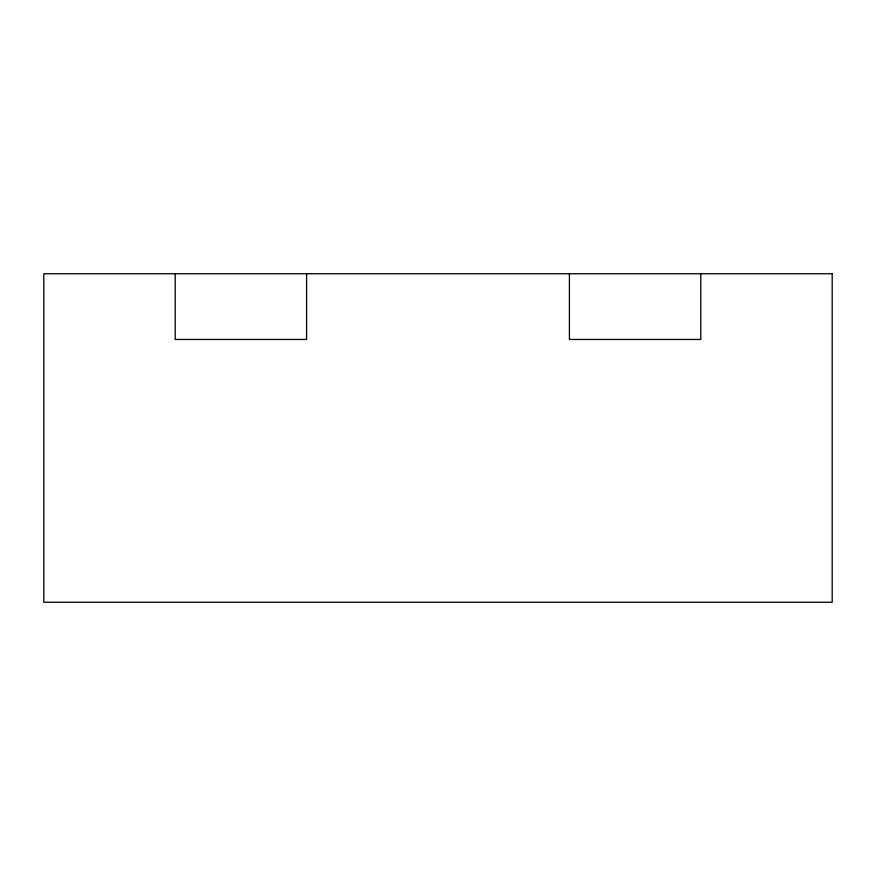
<?xml version="1.0" encoding="UTF-8"?>
<svg xmlns="http://www.w3.org/2000/svg" width="876" height="876" viewBox="0 0 876 876"><rect width="100%" height="100%" fill="white"/><g stroke="black" fill="none" stroke-linecap="round" stroke-linejoin="round"><path stroke-width="1.31" d="M700.8 273.75L700.8 339.45L569.4 339.45L569.4 273.75M306.6 273.75L306.6 339.45L175.2 339.45L175.2 273.75M832.2 273.75L43.8 273.75L43.8 602.25L832.2 602.25L832.2 273.75"/></g></svg>
